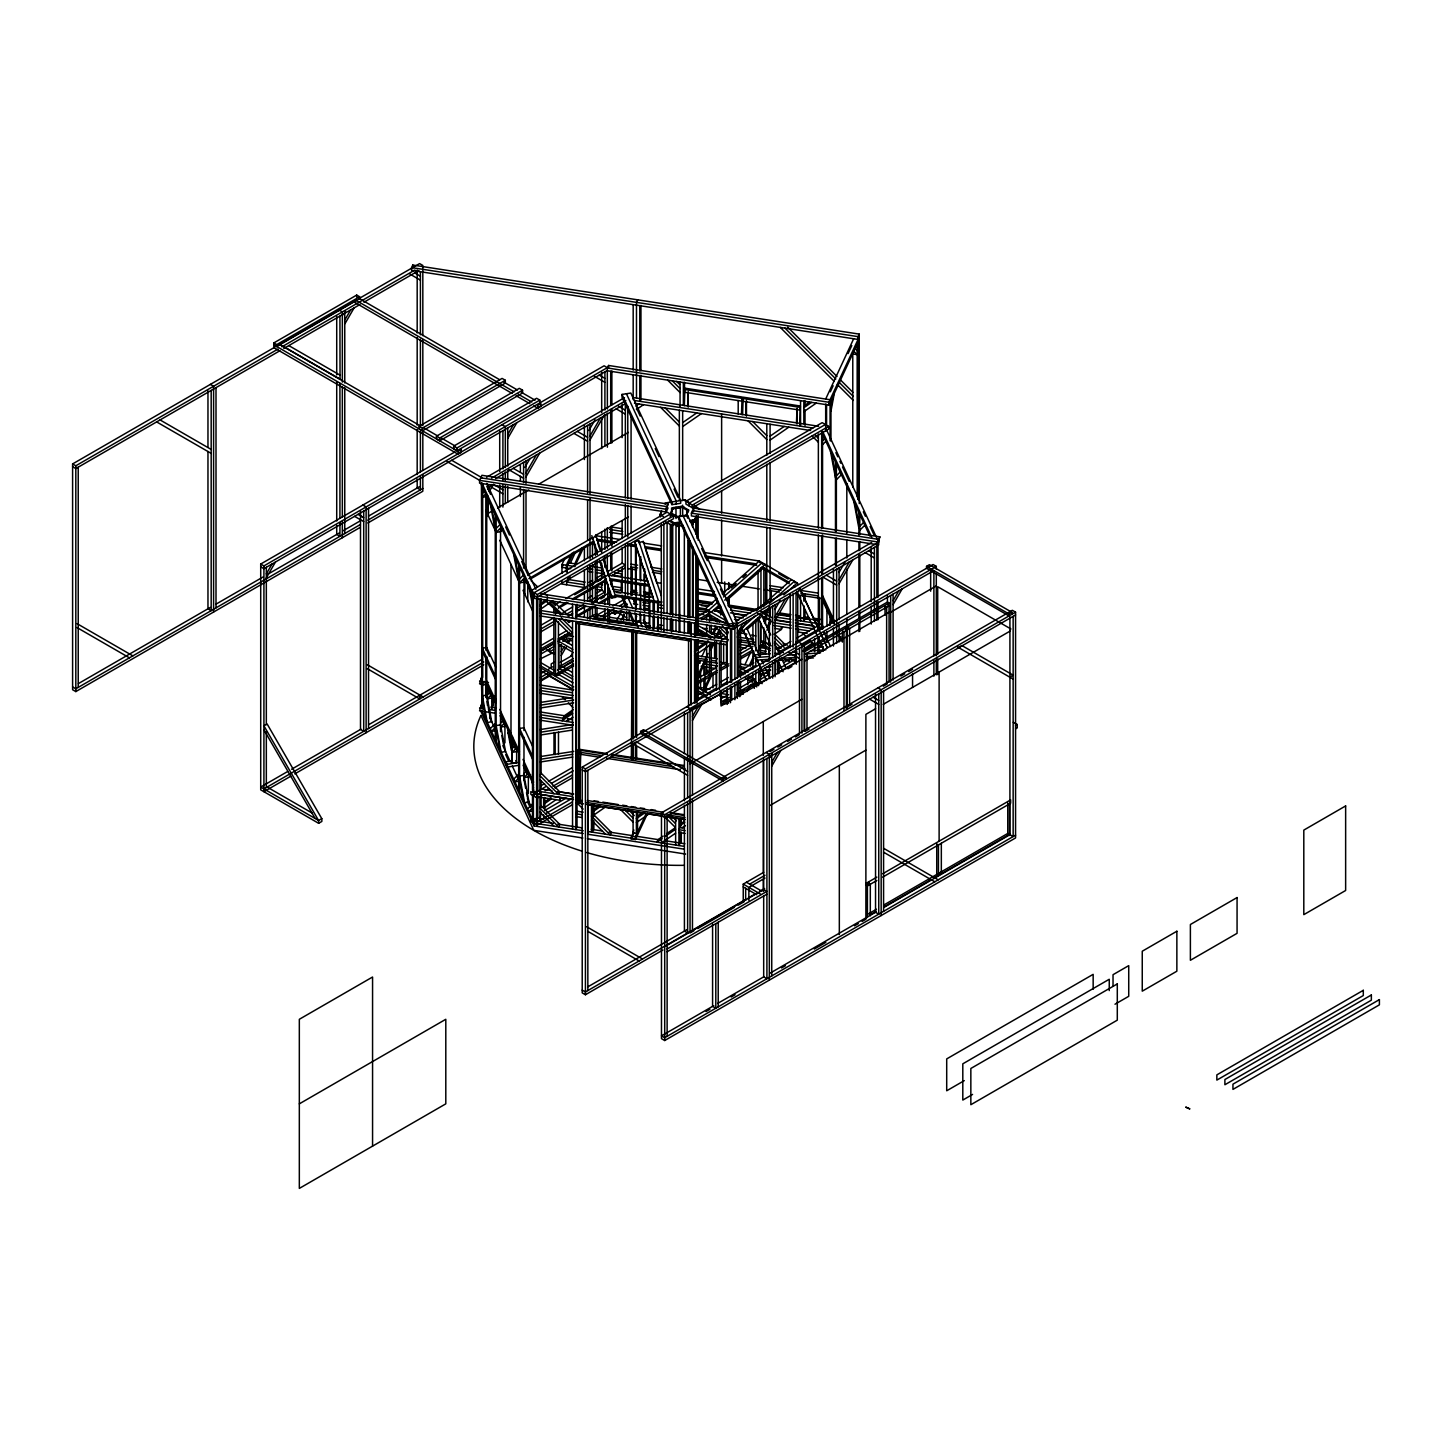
<?xml version="1.0" encoding="UTF-8"?>
<svg xmlns="http://www.w3.org/2000/svg" width="1452" height="1452" viewBox="0 0 1452 1452"><rect width="100%" height="100%" fill="white"/><g stroke="black" fill="none" stroke-linecap="round" stroke-linejoin="round"><path stroke-width="1.5" d="M458.033 454.186L458.052 451.409L273.847 344.85L273.829 342.926L356.702 295.083L359.606 296.752L359.606 298.695L276.733 346.538L273.829 344.868L273.847 347.645L458.033 454.186L461.264 452.334L461.264 449.539L458.052 451.409M537.676 408.212L537.676 405.435L540.906 403.565L540.888 406.36L537.676 408.212L533.755 405.943M558.439 621.656L558.439 674.763M592.452 606.882L592.452 615.83L595.338 617.499L636.738 623.888L636.738 625.83L625.848 624.16M592.452 602.398L592.452 564.374M592.452 557.659L592.452 541.995M595.338 606.428L595.356 619.441L604.068 620.784M595.338 601.999L595.338 586.481M595.338 582.052L595.338 562.124M595.338 555.481L595.338 544.409M604.885 620.167L604.885 608.824M604.885 604.304L604.885 599.767M604.885 595.229L604.903 579.348M607.789 622.109L607.789 608.66M607.789 604.177L607.789 584.013M858.059 499.379L858.059 336.646L859.239 334.105L412.785 265.044L411.606 267.585L411.606 270.362L858.059 339.441M778 672.966L778.072 661.749M419.937 695.127L419.755 698.957L367.211 668.628M603.415 558.076L615.83 597.335L611.873 597.952L600.148 560.781M592.253 539.128L595.81 535.262L628.462 516.93M595.756 537.149L595.973 535.752L619.677 539.418M604.958 577.261L605.175 575.845L565.971 598.478M610.348 593.396L610.548 591.98L591.617 602.907M830.961 407.177L833.049 396.124M830.961 411.116L834.301 393.438M558.439 608.297L558.929 606.736L566.516 602.344M565.608 619.387L568.857 622.436L569.365 620.857M479.577 480.358L481.937 475.294L668.047 504.08L665.688 511.939L479.577 483.153L479.577 480.358L665.688 509.162L668.047 504.08M637.664 299.838L636.484 302.361L636.484 397.739M830.072 440.718L830.072 399.736L608.569 365.468L607.39 367.991L828.892 402.258L859.239 336.9M488.489 685.235L479.577 683.856L481.937 675.997M495.186 713.222L479.577 710.808L481.937 702.949M541.088 607.154L539.908 609.695L552.341 601.092M561.96 573.304L561.96 564.538L564.737 558.566M562.85 565.427L561.96 567.333L570.763 568.694M571.907 553.266L566.371 565.209L566.371 571.979M566.371 568.004L573.758 552.069M570.291 563.34L574.901 553.375M566.371 584.739L568.204 577.969M574.683 564.011L582.07 548.094M568.204 580.746L570.055 576.771M575.609 564.81L582.996 548.892M684.328 405.689L684.908 388.174L742.081 397.013L741.482 414.546M688.212 391.477L687.613 406.215M622.218 588.55L621.329 590.438L621.329 582.488M661.586 511.757L659.789 515.605L661.586 510.65M567.895 718.958L566.716 721.499L572.941 717.215M666.468 511.376L668.065 507.946M572.542 799.362L536.605 793.808L537.784 791.267L537.784 598.369M673.22 507.637L670.842 512.774L677.34 516.531L686.233 515.151L688.611 510.015L682.113 506.276L673.22 507.637L670.842 513.881L677.34 517.638L677.34 516.531M553.393 823.411L540.017 821.342L539.908 797.094L541.088 794.553L541.088 807.748M541.088 812.14L539.908 821.251L536.605 820.743L537.784 818.202L537.784 796.24M540.325 818.601L543.629 819.11L544.809 816.568M688.611 510.015L686.233 516.277L686.233 515.151M578.604 623.743L578.586 800.288L577.351 802.956L577.351 751.864L578.586 749.196L607.172 753.606M742.081 399.808L741.482 401.079L684.328 392.221M742.589 414.709L743.17 397.176L800.342 406.034L799.743 425.799M580.546 750.303L579.675 803.319L580.546 752.535M691.406 513.137L693.766 508.055L879.876 536.841L877.516 544.718L691.406 515.914L691.406 513.137L877.516 541.923L879.876 536.841M580.546 752.263L579.675 754.169L599.839 757.291M539.981 797.184L559.782 800.233L560.962 797.692M689.882 521.613L694.31 520.941L696.089 515.986M694.31 520.941L696.579 516.041M690.589 521.577L695 522.266L698.176 515.406L698.158 540.235M579.675 801.377L580.546 799.471M593.85 813.302L592.67 815.842L605.103 807.258M592.67 829.491L591.49 832.032L591.49 805.08M695.744 634.506L694.564 637.047L694.564 623.108M800.342 408.811L799.743 410.081L742.589 401.242M697.976 664.907L699.864 660.841M701.752 656.776L706.471 646.612M712.133 634.397L715.909 626.266M714.021 633.126L716.852 627.028M825.68 399.046L853.667 338.752M697.668 675.761L708.05 653.382M710.881 647.283L712.769 643.218M716.544 635.087L719.375 628.988M830.344 391.786L833.139 385.76M848.059 353.598L851.798 345.558M697.668 678.556L705.218 662.275M710.881 650.079L714.656 641.947M717.488 635.831L719.375 631.765M607.39 370.786L828.892 405.054L858.059 342.218L858.059 499.524M647.628 813.302L635.468 839.492L631.075 838.802L633.871 829.981M706.216 674.109L708.086 670.08M631.075 838.802L633.871 832.758M633.09 811.577L633.09 832.958L636.393 833.466L637.555 830.925L637.555 811.686M700.572 672.585L700.572 687.558L703.875 688.067L705.055 685.525L705.055 666.287M635.468 839.492L635.468 836.697L645.759 814.536M703.131 690.898L709.683 676.795M704.075 691.678L712.496 673.547M748.052 645.723L749.232 643.182M744.912 664.744L750.484 652.765M764.387 622.799L766.239 618.788L770.649 619.478L766.928 627.464M753.951 655.433L749.323 665.415L740.574 664.072M750.248 666.214L753.951 658.228M766.928 630.259L770.649 622.255M680.099 843.013L678.937 845.554L678.937 818.601M782.537 626.883L781.357 629.424L774.243 634.342M822.558 577.678L822.558 629.279L821.669 627.373L818.365 626.865L819.545 624.324L819.545 597.407M828.892 625.286L831.942 618.715M831.016 623.525L832.885 619.496M343.652 314.612L345.558 311.327M344.977 319.749L350.658 309.893M344.977 323.687L354.088 307.915M266.333 573.867L272.032 564.011M266.333 577.823L275.444 562.051M507.746 434.493L513.445 424.637M507.746 438.431L516.858 422.659M488.253 489.36L491.103 484.442M489.27 491.556L493.317 484.551M524.844 467.471L529.998 458.542M526.005 472.898L536.314 455.039M526.005 476.837L539.727 453.078M588.859 430.518L595.048 419.791M590.02 435.945L600.329 418.085M590.02 439.883L603.742 416.107M561.234 651.658L564.084 646.721M561.234 655.596L566.298 646.83M568.313 643.327L570.346 639.824L566.589 642.002M570.672 656.358L572.778 652.71M616.864 619.95L621.093 612.635M621.147 619.968L624.306 614.486M737.307 633.163L743.007 623.307M737.307 637.101L746.419 621.329M692.459 716.526L698.158 706.67M692.459 720.464L701.57 704.692M774.951 609.477L780.105 600.547M775.078 616.683L785.387 598.841M775.078 620.639L788.799 596.863M739.776 696.724L743.823 689.7M747.036 691.569L750.067 686.306M838.966 572.524L845.137 561.815M839.074 579.729L849.384 561.888M839.074 583.668L852.796 559.909M770.413 757.145L772.301 753.86M771.738 762.282L777.419 752.426M771.738 766.22L780.831 750.448M893.089 600.692L898.77 590.837M893.089 604.631L902.182 588.859M482.318 493.335L484.405 491.266M485.658 493.952L482.318 497.274L486.729 496.602M496.148 528.455L499.924 524.68M501.158 527.366L496.148 532.394L500.541 531.704L503.045 529.2M519.58 578.931L523.355 575.155M524.589 577.86L519.58 582.869L523.972 582.198L526.477 579.693M487.4 694.836L489.487 692.749M490.74 695.454L487.4 698.775L491.792 698.103L494.025 695.871M490.232 728.686L495.259 723.677M495.259 727.615L491.484 731.391L495.876 730.701M500.541 723.15L502.628 721.063M503.88 720.972L503.88 723.749L500.541 727.089L504.933 726.417M512.247 748.397L514.335 746.31M822.558 440.7L824.627 438.631M515.587 746.219L515.587 748.996L512.247 752.336L516.658 751.646L518.872 749.432M822.558 444.657L825.879 441.317M513.663 779.179L518.691 774.152M518.691 778.09L514.915 781.866L519.308 781.194M523.972 773.626L526.06 771.557M527.312 771.448L527.312 774.243L523.972 777.582L528.365 776.893L530.597 774.678M836.37 475.82L840.145 472.045M836.37 479.759L841.398 474.731M527.493 808.945L532.503 803.936M532.503 807.875L528.746 811.65L533.138 810.96M859.802 526.296L863.577 522.52M859.802 530.234L864.829 525.225M822.159 644.18L818.837 647.501L823.23 646.83M696.633 607.408L705.454 608.769L717.234 598.315M722.279 593.85L759.305 561.017L797.293 582.942L797.874 584.466M731.136 588.006L736.182 583.541M742.916 577.569L746.274 574.575M718.45 601.491L708.358 610.439L696.833 617.082M723.495 597.008L762.209 562.686L762.645 564.32M719.666 604.649L711.244 612.109L699.737 618.752M724.711 600.166L765.095 564.356L765.531 565.99M714.638 611.129L719.738 606.609M726.508 600.583L763.843 567.496L763.843 605.52M756.147 610.929L791.503 579.602M763.099 606.809L768.181 602.29M755.693 615.594L740.538 629.025L740.538 677.539M769.143 603.651L794.389 581.272L794.825 582.905M766.293 680.208L743.442 630.694L768.689 608.315M783.826 594.884L797.293 582.942L797.729 584.575M747.236 629.333L760.703 617.409M764.061 614.414L770.794 608.442M635.74 406.106L638.844 403.946M636.412 409.573L643.508 404.672M682.658 422.623L696.724 412.912M682.658 426.579L701.389 413.62M809.69 401.986L805.025 405.217L803.845 407.74L811.632 402.385M803.845 411.696L816.278 403.093M770.086 436.163L784.171 426.434M770.086 440.101L788.835 427.16M547.313 598.914L541.088 603.215L539.908 605.738L547.676 600.384M573.286 709.574L564.411 715.709L562.051 720.773L572.705 713.422M572.106 712.115L563.231 718.25L540.943 714.801M708.068 640.677L695.744 649.189L694.564 651.73L708.649 642.002M694.564 655.669L713.313 642.728M551.016 797.475L544.809 801.776L543.629 804.317L551.397 798.945M556.062 799.671L543.629 808.256L543.629 797.747M804.208 648.808L812.739 642.909M804.735 650.169L813.265 644.289M600.057 805.061L593.85 809.363L592.67 811.904L600.438 806.532M642.22 812.902L637.555 816.115L636.393 818.656L644.162 813.302M636.393 822.612L648.826 814.009M684.4 820.743L680.099 825.426L684.763 822.213M663.183 836.08L658.065 839.601L656.885 842.142L662.003 838.621M666.577 833.72L675.107 827.84M665.415 836.261L675.634 829.201M681.877 828.148L685.435 825.68M661.549 842.868L675.634 833.139M1009.848 677.195L1013.06 675.107L961.859 645.541L958.447 647.519M273.829 342.926L276.733 344.596L359.606 296.752M360.005 527.512L75.813 691.588L72.6 689.736L72.6 463.932L274.755 347.228M278.657 344.977L354.832 300.981M358.753 298.713L419.592 263.592L422.822 265.444L422.822 268.239M72.6 463.932L75.813 465.783L277.967 349.079M281.87 346.828L414.963 269.981M279.909 350.749L75.813 468.579L72.6 466.709M283.812 348.48L360.005 304.503M363.926 302.234L418.884 270.508M419.211 426.253L502.083 378.409L505.314 380.261L505.314 383.056L422.423 430.899L419.211 429.048L419.211 426.253L422.423 428.104L505.314 380.261M436.471 436.181L519.344 388.337L522.557 390.189L522.557 392.984L439.684 440.827L436.471 438.976L436.471 436.181L439.684 438.05L522.557 390.189M607.39 408.992L607.317 367.646L604.105 365.795L456.944 450.755L453.714 448.904L453.714 446.109L536.605 398.265L539.817 400.117L539.817 402.912M453.714 446.109L456.944 447.978L539.817 400.117M321.763 818.601L267.132 723.985L263.919 725.837L318.551 820.453L321.854 818.656L321.854 821.451L318.641 823.302L260.707 789.852L260.707 564.048L455.057 451.844M260.707 564.048L263.919 565.917L607.317 367.646M607.317 370.441L263.919 568.694L260.707 566.843M78.426 683.583L210.377 607.408M216.221 604.032L263.048 576.988M266.95 574.738L339.133 533.065M343.053 530.797L360.713 520.596M368.572 516.077L419.592 486.602M360.005 524.735L75.813 688.793L72.6 686.941M367.864 520.197L422.822 488.471M367.864 522.974L422.822 491.248L422.822 474.985M486.583 477.254L624.469 397.648M491.665 478.035L625.83 400.57M495.568 478.579L625.83 403.366M487.799 513.591L493.644 510.197M497.546 507.946L528.8 489.905M538.565 484.278L628.389 432.406M528.038 574.901L592.47 537.712M528.855 578.622L593.632 541.215L593.414 542.631L530.27 579.094M530.851 590.837L667.103 512.175L673.528 515.896L673.528 518.691L537.294 597.353L530.851 593.632L530.851 590.837L537.294 594.558L673.528 515.896M685.925 501.303L822.159 422.659L828.602 426.362L828.602 429.157L692.368 507.819L685.925 504.098L685.925 501.303L692.368 505.024L828.602 426.362M825.389 424.51L689.137 503.172L689.137 505.949M665.288 521.558L672.53 525.733L675.743 523.882L676.922 526.423L683.293 525.424M588.768 582.47L592.688 580.201M596.627 577.932L604.468 573.395M608.406 571.126L622.146 563.194L625.358 565.046L590.02 585.465M556.17 604.141L560.091 601.872M574.629 594.775L586.009 588.205M589.802 586.009L593.596 583.831M597.371 581.635L601.164 579.439M611.619 575.772L625.358 567.841M572.215 599.059L606.337 579.366L606.137 580.764L573.703 599.495M560.345 607.208L567.968 602.798M287.696 771.484L260.707 787.057L318.641 820.507L318.641 823.302M291.562 769.251L360.967 729.176M368.79 724.657L482.518 659.008M541.342 625.032L553.103 618.243M562.922 612.581L572.723 606.918M588.405 597.861L592.343 595.592M596.264 593.323L602.144 589.929M263.919 788.926L483.77 661.985M540.634 629.152L554.374 621.238M566.135 614.432L572.015 611.038M575.936 608.769L583.795 604.25M589.675 600.856L605.357 591.799M290.926 776.13L263.919 791.703L263.919 565.917M294.774 773.898L483.77 664.78M540.634 631.947L554.374 624.015M568.095 616.102L572.015 613.833M575.936 611.564L583.795 607.027M595.556 600.239L605.357 594.576M568.894 616.029L572.669 613.851M576.462 611.655L585.936 606.192M593.178 603.306L596.99 601.092M600.801 598.896L604.613 596.699M575.464 616.41L592.634 606.5M598.369 603.197L611.728 595.483L611.51 596.899L599.985 603.56M576.916 616.864L596.137 605.774M568.857 622.436L571.761 620.766M541.578 645.178L553.194 638.481M559.02 635.123L566.752 630.658M588.06 618.352L594.14 614.849M597.897 614.632L605.375 610.312M612.853 605.992L624.051 599.513M622.146 596.917L625.358 598.768L627.772 597.371L631.075 597.879M540.598 649.098L554.156 641.276M558.04 639.025L569.656 632.328M592.888 618.915L598.696 615.557L605.194 616.555M540.598 651.04L554.156 643.218M558.04 640.985L569.656 634.27M541.142 651.113L554.573 643.345M561.634 639.279L571.235 633.744M601.128 616.483L614.196 608.933M619.804 605.684L625.413 602.453L625.413 605.248M541.142 653.89L554.573 646.14M562.832 641.367L566.589 639.207M602.979 618.189L616.065 610.639M621.674 607.39L627.355 604.123M553.466 649.57L549.709 651.73L549.709 648.953M611.673 612.236L614.904 614.105L621.039 610.566L626.72 613.851M554.41 662.058L551.197 663.909L551.197 666.704M492.409 701.552L496.294 699.301M540.961 673.51L544.845 671.278M548.729 669.027L552.613 666.777M560.381 662.293L572.034 655.578M540.271 677.63L548.057 673.129M561.67 665.27L573.34 658.536M551.814 673.002L547.93 675.253L572.669 689.537M557.441 670.025L573.231 660.642M540.271 680.407L549.999 674.799M563.612 666.94L573.34 661.332M573.631 664.036L555.535 674.472L540.307 665.688M573.631 665.978L555.535 676.432L555.535 618.879M701.643 619.605L709.32 615.176M735.565 621.093L871.672 542.503M876.754 543.302L733.042 626.266L538.547 596.173M480.757 483.407L534.082 598.278L733.042 629.061L878.696 544.954L878.696 539.382L692.586 510.596L692.586 513.391M718.45 638.426L724.203 635.105M721.354 640.096L727.107 636.775M740.23 650.496L751.936 643.744M696.906 678.864L716.235 667.702M720.101 665.47L725.31 662.457M739.231 654.435L752.971 646.485M760.957 623.997L760.957 641.893L762.645 640.913M697.867 681.66L717.197 670.497M721.063 668.265L728.795 663.8M740.411 657.103L752.009 650.405M759.741 645.94L765.531 642.583L771.193 645.85M697.867 683.602L717.197 672.439M721.063 670.207L728.795 665.742M740.411 659.045L753.933 651.24M759.741 647.882L763.607 645.65M540.616 785.913L544.536 783.663M548.439 781.394L571.87 767.872M697.16 695.544L716.689 684.255M720.591 682.004L728.414 677.503M742.081 669.608L753.806 662.838M777.237 649.298L790.904 641.403M796.767 638.027L820.217 624.487M640.604 731.427L723.096 779.052L723.096 781.013L640.604 733.387L640.604 731.427L643.508 729.757L725.982 777.383L725.982 779.325M926.539 566.353L1009.013 613.978L1009.013 615.92L926.539 568.313L926.539 566.353L929.425 564.683L1011.917 612.308L1011.917 614.25M545.789 786.639L534.082 793.409L534.082 796.204M551.651 783.263L573.141 770.849M698.412 698.521L704.274 695.145M708.177 692.894L715.999 688.375M721.862 684.999L727.724 681.605M739.431 674.835L755.058 665.815M780.45 651.168L790.233 645.523M796.077 642.147L823.429 626.356M662.929 950.007L585.428 994.747L582.216 992.896L582.216 767.092L933.073 564.519L936.304 566.389L936.304 569.166M543.157 794.68L537.294 798.055L530.851 794.335L530.851 791.558L537.294 795.26L541.197 793.01M545.099 790.759L549.019 788.509M552.922 786.24L572.451 774.969M582.216 767.092L585.428 768.943L936.304 566.389M554.882 787.91L572.451 777.764M690.045 709.955L721.027 693.82L721.027 705.999L801.903 659.299M803.21 644.525L809.073 641.149M932.402 571.416L585.428 771.738L582.216 769.887M720.392 699.12L728.124 694.655M739.74 687.958L755.203 679.028M760.993 675.688L770.667 670.098M784.207 662.293L789.997 658.936M846.407 627.609L844.792 626.683L802.956 650.841L804.571 651.767L846.407 627.609L846.407 708.957M889.06 602.997L887.444 602.054L845.608 626.229L847.206 627.155L889.06 602.997L889.06 682.186M721.354 701.915L729.085 697.45M736.836 692.985L756.165 681.823M759.705 679.772L769.687 674M777.274 669.626L794.825 659.498M804.571 654.562L846.407 630.404M721.354 703.857L729.085 699.392M736.836 694.927L758.089 682.658M747.036 676.977L758.706 683.692L766.511 679.191M778.218 672.439L796.059 662.13L796.041 657.665M787.964 668.755L791.866 666.504M544.536 810.597L566.008 798.201M806.532 659.335L810.452 657.084M804.571 661.059L846.407 636.902M847.206 636.448L889.06 612.29M890.675 612.236L936.304 585.9M537.984 818.093L534.082 820.362L534.082 825.934L583.25 833.539M545.789 813.592L573.141 797.801M572.451 804.698L537.294 825.008L530.851 821.288L530.851 818.492L537.294 822.213L572.451 801.921M690.045 763.843L801.903 699.265M661.477 812.848L1012.334 610.294L1015.565 612.145L1015.565 837.949L664.707 1040.521L661.477 1038.652L661.477 812.848L664.707 814.717L1015.565 612.145M769.996 751.591L773.916 749.341M777.818 747.09L781.72 744.84M787.583 741.446L791.485 739.195M795.387 736.944L799.29 734.694M805.152 731.3L809.054 729.049M822.721 721.154L826.642 718.903M846.153 707.632L852.015 704.238M883.27 686.197L887.172 683.946M900.839 676.051L904.741 673.801M908.643 671.55L912.564 669.299M723.096 779.052L725.982 777.383M1009.013 613.978L1011.917 612.308M1015.565 614.94L664.707 817.494L661.477 815.643M875.61 708.739L865.882 714.366L865.882 919.261L862.089 921.439M883.233 704.347L1010.411 630.912M769.959 805.515L865.882 750.139M299.33 1103.847L445.8 1019.286L445.8 1103.847L299.33 1188.408L299.33 1019.286L372.565 977.014L372.565 1146.136M1015.565 725.51L1017.253 724.53L1017.253 727.888L1015.565 728.85M743.242 900.857L743.242 884.123L763.698 872.307M749.686 884.123L765.004 875.284M749.686 886.918L765.004 878.061M588.024 986.743L686.832 929.716M745.003 899.841L585.428 991.97L582.216 990.101M748.379 897.899L756.038 893.47M759.868 891.256L764.623 888.515M665.851 945.996L763.679 889.513L766.91 891.383L667.121 948.991M693.911 930.732L690.045 932.964L690.045 708.558L686.832 706.688M697.759 928.518L734.367 907.373M738.233 905.14L744.005 901.801M667.121 951.768L766.91 894.16M865.882 883.488L876.863 877.135M882.671 873.777L1010.646 799.889L1010.646 803.246L882.671 877.135M876.863 880.493L867.407 885.938L865.719 884.958M876.463 909.242L868.623 913.78L870.311 914.742L876.191 911.348M884.304 904.723L1007.761 833.448L1009.449 834.41L934.979 877.407M884.032 906.828L931.059 879.676M713.785 1005.673L661.477 1035.875L664.707 1037.726L1015.565 835.154M717.669 1003.441L764.151 976.597M770.014 973.203L875.992 912.019M883.796 907.518L1010.392 834.428M706.035 1011.536L709.919 1009.303M731.227 996.998L735.093 994.765M781.521 967.958L785.369 965.743M814.282 949.045L825.843 942.366M854.502 925.832L858.295 923.635M964.273 1080.633L946.704 1090.779L946.704 1058.907L1093.156 974.346L1093.156 989.211M1114.991 1004.221L1128.73 996.308L1128.73 965.634L1113.031 974.691L1113.031 985.654M972.568 1094.427L962.803 1100.072L962.803 1063.826L1109.255 979.265L1109.255 990.591M541.306 680.77L551.052 675.18M654.67 602.344L634.778 541.741L638.735 540.743L659.19 603.052L615.866 596.355L615.684 594.884L662.021 602.054M661.422 595.992L643.254 541.451L639.297 542.449L639.479 543.919M622.019 394.418L630.821 393.056L680.679 500.504L680.679 503.281L671.895 504.643L622.019 397.195L622.019 394.418L671.895 501.866L671.895 504.643M688.72 501.993L685.072 499.887L665.143 502.973L665.143 504.098M673.093 508.363L683.71 506.73M673.22 508.763L682.113 507.383L688.611 511.14M678.774 516.712L687.576 515.351L737.434 622.799L737.434 625.594L728.65 626.937L678.774 519.489L678.774 516.712L728.65 624.16L728.65 626.937M670.733 520.796L674.381 522.902L681.024 521.885M689.882 520.506L694.31 519.816M668.9 520.851L674.381 524.027L681.169 522.974M612.036 596.409L615.993 595.792M728.65 624.16L737.434 622.799M481.447 484.859L482.318 681.914L486.729 681.224L486.729 656.558M482.318 684.691L482.318 708.848L481.447 682.785L482.318 684.691L486.729 684.019L486.729 697.196M541.505 702.278L572.469 697.486M764.605 667.775L771.23 666.74M540.489 705.164L573.649 700.027M759.142 671.332L770.195 669.626M540.489 707.959L573.649 702.822M759.142 674.127L767.981 672.748M540.017 729.576L573.231 724.439M723.06 701.262L727.488 700.572M541.197 732.117L572.197 727.307M722.025 704.129L728.668 703.113M541.197 734.893L572.197 730.102M518.092 765.422L506.948 767.146L505.768 761.81L512.447 760.775M540.634 756.528L573.794 751.392M511.376 739.921L512.247 763.189L516.658 762.518L516.658 749.686M505.768 761.81L506.948 764.351L518.092 762.627M541.796 759.069L572.76 754.278M540.38 761.973L572.76 757.073M532.503 594.903L532.503 790.033L533.392 791.939L537.784 791.267M532.503 795.024L532.503 816.986L533.392 818.892L537.784 818.202M770.25 653.781L754.677 654.906L755.349 656.667M774.696 653.473L781.376 652.983M792.502 652.184L796.966 651.857M810.307 650.913L825.898 649.788M769.251 656.558L755.875 657.52L756.565 659.262M787.038 655.269L796.005 654.634M807.076 653.836L820.525 652.874M770.467 659.154L757.091 660.115L757.781 661.876M779.379 658.518L797.221 657.248M806.132 656.594L815.044 655.959M762.227 661.567L768.925 661.077M795.678 659.154L775.586 660.66L775.586 673.891M806.822 658.355L813.501 657.883M411.606 267.585L858.059 336.646M852.778 353.961L857.17 354.633L853.849 351.311M684.328 389.445L741.482 398.284M742.589 398.447L799.743 407.304M633.126 397.558L818.674 426.271M634.47 400.48L812.775 428.068M634.47 403.275L810.597 430.518M480.757 477.817L666.867 506.621L666.867 509.398M610.747 526.913L621.746 528.619M609.586 529.454L622.763 531.486M609.586 532.231L622.763 534.282M643.817 543.139L661.586 545.898M703.784 552.413L759.305 561.017L759.886 562.541L759.305 561.017M616.555 542.249L597.135 539.255L596.935 540.67L614.359 543.357M627.337 543.919L635.958 545.262L636.139 546.732L627.427 545.389M644.978 546.66L660.533 549.056M704.982 555.934L756.111 563.848L756.692 565.372L705.382 557.441M645.16 548.13L660.787 550.544M631.075 564.175L637.664 565.191M650.823 567.224L661.803 568.93M770.086 585.682L783.263 587.715M798.618 590.093L818.365 593.142M631.075 566.952L637.664 567.968M653.019 570.346L661.803 571.707M770.086 588.459L781.067 590.165M800.814 593.215L818.365 595.937M627.772 568.567L636.72 569.946M652.365 572.378L661.295 573.758M697.051 579.294L708.231 581.018M717.161 582.397L734.966 585.156M741.645 586.191L759.432 588.931M763.861 589.621L779.434 592.035M797.221 594.775L821.669 598.569L832.849 622.654M567.55 562.686L576.335 564.048M589.53 566.08L602.725 568.113M618.116 570.509L622.509 571.18M561.96 564.538L575.155 566.57M588.35 568.621L592.743 569.293M597.135 569.983L601.545 570.654M614.722 572.705L621.329 573.721L621.329 576.517L612.526 575.155M588.35 571.398L592.743 572.088M597.135 572.76L601.545 573.449M609.132 575.228L647.937 581.236L649.298 586.227L610.094 580.147M656.976 582.633L661.404 583.323M696.797 588.804L714.493 591.527M610.294 578.749L649.117 584.757M697.995 592.307L715.709 595.048M698.43 593.814L714.039 596.227M567.55 579.402L585.138 582.125M598.315 584.158L602.725 584.847M611.51 586.209L622.509 587.915M636.756 590.837L632.273 590.147L631.656 591.49L636.139 592.18M643.454 591.89L650.169 592.924M697.123 600.184L712.769 602.598M728.432 605.03L757.49 609.531M779.851 612.98L791.031 614.722M795.514 615.412L799.979 616.102M804.462 616.791L808.927 617.481M813.392 618.171L820.108 619.205M645.069 593.559L649.552 594.249M698.739 601.872L712.152 603.941M730.047 606.7L754.641 610.512M763.589 611.891L768.054 612.581M777.001 613.978L790.414 616.047M797.13 617.082L819.491 620.548M566.371 581.943L583.958 584.666M597.135 586.699L601.545 587.388M612.526 589.095L622 590.547M630.948 591.926L637.664 592.979M644.379 594.013L648.844 594.703M698.067 602.326L711.498 604.395M729.394 607.172L754.005 610.965M778.617 614.777L789.797 616.501M796.513 617.554L809.944 619.623M814.409 620.313L818.892 621.002M614.505 591.363L653.309 597.371M697.632 604.232L708.649 605.938M583.958 587.443L561.96 584.049L561.96 581.272M597.135 589.494L601.545 590.165M616.356 592.398L620.821 593.088M643.2 596.554L649.915 597.589M701.37 605.557L705.835 606.246M717.034 607.971L721.499 608.66M730.447 610.058L750.593 613.161M775.205 616.973L790.868 619.387M795.333 620.095L819.944 623.888M714.801 610.421L721.499 611.455M730.447 612.835L746.11 615.267M775.205 619.768L790.868 622.182M795.333 622.872L813.247 625.649M656.921 601.89L661.295 602.562M702.859 608.987L707.233 609.658M715.963 611.02L720.337 611.691M733.478 613.724L746.582 615.757M775.023 620.149L790.342 622.527M796.894 623.543L814.409 626.248M697.123 608.914L706.035 610.294L705.454 608.769L726.327 620.821M642.891 602.435L649.407 603.433M658.083 604.776L662.439 605.448M697.305 610.856L706.053 612.2M734.476 616.61L743.224 617.953M773.807 622.69L791.177 625.376M795.514 626.048L812.866 628.734M633.453 603.76L637.773 604.431M642.891 605.23L649.407 606.228M658.083 607.571L662.439 608.243M697.305 613.633L703.875 614.65M734.476 619.387L738.85 620.058M773.807 625.467L791.177 628.153M795.514 628.825L809.308 630.967M644.271 608.225L648.59 608.896L648.59 606.101M711.008 618.552L718.123 619.641M774.842 628.426L781.357 629.424L781.357 626.647M807.149 633.417L798.509 632.074L798.509 629.297M540.017 593.687L727.216 622.654M609.531 617.227L635.522 621.256L639.479 620.639L642.328 626.792M644.652 622.654L649.098 623.344M658.01 624.723L662.457 625.413M698.031 630.912L702.478 631.602M711.371 632.981L720.265 634.361M740.284 637.446L753.624 639.515M650.333 625.993L645.886 625.304L645.886 627.246L650.333 627.936M656.994 627.01L661.44 627.7M696.978 633.199L705.853 634.578M714.747 635.958L721.408 636.974M739.177 639.733L754.731 642.129M572.306 615.412L541.088 610.584L539.908 613.107L727.198 642.093L728.378 639.552L576.771 616.102M608.424 621.456L621.492 623.471M699.192 635.504L705.853 636.52M739.177 641.675L750.285 643.399M776.203 647.356L780.668 648.046M739.213 644.343L750.357 646.067M759.269 647.447L765.948 648.481M539.908 615.902L727.198 644.87M696.869 640.586L705.781 641.965M739.213 647.138L745.892 648.173M759.269 650.242L765.948 651.276M576.39 623.398L690.753 641.022M573.467 636.539L564.701 635.177L564.701 637.138M697.287 655.687L717.379 658.809M572.342 638.807L561.361 637.119L561.361 639.062L572.342 640.768M698.43 658.319L707.36 659.698M711.807 660.388L716.272 661.077M698.43 660.279L717.415 663.201M739.104 666.559L745.602 667.575M703.294 663.818L717.415 665.996M701.135 666.268L716.308 668.61L716.308 665.833M696.742 687.032L701.171 687.703M705.618 688.393L710.046 689.083M723.35 691.134L727.779 691.824M736.654 693.203L743.315 694.237M719.847 693.312L728.65 694.673M719.847 696.107L726.454 697.123M539.89 684.963L573.322 690.136M540.943 687.849L572.142 692.677M479.577 681.079L488.489 682.458M539.763 690.39L573.195 695.562M539.763 693.167L570.963 697.995M539.89 711.916L566.625 716.054M491.901 707.215L496.366 707.904M567.678 718.922L572.142 719.611M479.577 708.013L484.042 708.703M488.489 709.393L495.186 710.427M539.763 717.324L573.195 722.497M539.763 720.119L573.195 725.292M611.564 754.296L684.128 765.513M607.444 754.459L578.241 749.958L578.241 801.05M611.219 755.058L670.588 764.242M674.654 764.859L683.765 766.275M577.351 751.864L602.072 755.675M611.038 757.073L673.764 766.765M680.498 767.818L684.981 768.507M606.555 758.325L680.498 769.76M551.96 790.668L541.088 788.981L539.908 791.522L572.542 796.567M558.494 791.685L573.721 794.026M557.441 791.576L572.632 793.935M576.39 798.092L578.604 798.437M593.995 800.814L598.387 801.486M602.78 802.157L618.171 804.535M622.581 805.207L626.974 805.896M631.366 806.568L635.776 807.258M640.169 807.929L644.561 808.601M651.168 809.617L655.56 810.307M670.951 812.666L684.146 814.699M587.28 800.506L663.455 812.285M670.171 813.338L683.62 815.407M575.845 799.87L582.506 800.905M542.195 794.734L573.504 799.58M586.39 802.412L662.566 814.191M667.049 814.881L684.981 817.658M539.908 797.094L536.605 796.585L536.605 820.743M575.845 802.666L582.506 803.682M586.953 804.372L662.421 816.042M666.849 816.732L684.618 819.491M583.432 803.9L576.934 802.902L583.141 809.109M586.39 804.354L684.981 819.618M583.196 812.176L577.025 811.232L575.845 813.755L582.016 814.717M684.219 827.803L680.099 827.168L678.937 829.709L685.108 830.671M575.845 816.55L582.016 817.512M678.937 832.504L685.108 833.448M557.84 824.101L582.361 827.894M591.273 829.273L602.417 830.998M609.114 832.032L631.402 835.481M635.849 836.17L660.37 839.964M664.816 840.654L684.872 843.757M631.075 836.025L635.468 836.697M583.25 830.762L534.082 823.139L481.719 710.318M587.733 831.452L683.856 846.316M587.733 834.228L683.856 849.111M698.412 642.746L705.109 643.799M760.939 652.529L765.422 653.218M582.887 838.004L533.755 830.326L480.975 715.419A205.912 118.882 0 0 0 582.397 851.253M587.352 838.712L685.598 854.066M599.222 375.106L604.903 378.391M594.413 376.286L604.903 382.348M414.709 272.922L420.408 276.207M409.9 274.083L420.408 280.145M1010.937 628.988L937.702 586.717L937.702 654.362M618.352 406.161L625.358 410.208M868.732 550.707L874.431 553.992M616.265 408.883L625.358 414.147M865.319 552.686L874.431 557.949M887.444 604.849L889.06 605.774L847.206 629.932L845.608 629.006M957.177 646.775L1013.06 679.046M577.297 431.389L587.606 437.324M826.37 575.173L836.661 581.127M573.885 433.349L587.606 441.281M822.939 577.152L836.661 585.065M694.183 505.151L699.646 509.434L694.183 506.276M339.133 310.056L342.345 311.908L342.345 382.112M778.726 573.613L788.164 579.058M787.256 582.615L762.736 568.476L762.3 566.843L788.69 582.07L789.126 583.704M659.789 514.48L663.437 516.585M501.902 424.801L505.332 426.525L505.332 467.526M1013.314 722.261L1017.253 724.53M848.022 627.609L849.62 628.553L849.62 704.855M842.378 630.876L843.993 631.802L843.993 710.355M513.282 468.343L523.591 474.296M760.848 611.274L772.664 618.08M508.617 469.577L523.591 478.234M757.672 613.379L772.664 622.019M288.821 345.594L340.04 375.16M798.691 642.111L801.903 643.98L801.903 733.169M877.952 687.885L881.164 689.736L881.164 915.54M284.138 346.846L340.04 379.117L339.931 316.1M793.808 651.44L799.489 654.725M873.069 697.196L878.75 700.481M788.999 652.601L799.489 658.663M869.657 699.174L878.75 704.438M723.477 615.067L714.039 609.622L714.475 611.256M451.717 460.284L482.064 477.799M493.444 484.369L502.918 489.85M764.496 641.784L770.177 645.069M775.858 648.354L783.427 652.728M776.856 649.117L782.501 652.384M743.442 630.694L740.538 629.025L743.878 632.328L743.442 630.694L766.547 680.48M760.957 641.893L763.843 643.563L763.843 627.899M790.233 658.809L796.041 662.148M447.034 461.518L480.195 480.666M491.212 487.019L502.918 493.789M770.177 648.608L762.645 644.252L762.645 646.213L770.177 650.569M725.31 623.58L708.358 613.779L708.358 615.739L719.666 622.273M785.26 659.262L789.035 661.44L789.035 659.498M696.797 624.796L719.43 637.864M697.668 628.662L714.638 638.444M697.668 630.604L710.881 638.227M740.52 667.92L748.052 672.276M739.504 670.679L745.148 673.946M748.923 676.124L754.586 679.391M720.718 661.767L726.508 665.107L726.508 642.873M739.504 672.639L743.279 674.799M745.203 678.03L752.481 682.222M758.706 685.653L755.802 683.983L755.802 670.897M751.083 684.564L754.296 686.415M616.229 611.728L626.72 617.79M210.377 384.381L213.589 386.25L213.589 612.054M595.81 613.887L598.696 615.557M696.797 686.615L709.992 694.237M697.196 687.213L710.445 694.855M697.668 690.48L707.106 695.907M697.668 692.423L710.881 700.045M362.909 505.042L366.122 506.911L366.122 732.697M360.495 515.805L363.708 517.656L358.009 514.371M766.093 752.463L769.324 754.314L769.324 980.118M354.597 516.349L363.708 521.595M560.381 638.553L572.106 645.323M559.111 641.53L572.796 649.443M559.111 644.325L572.796 652.238M160.065 419.937L211.284 449.503M939.644 872.779L941.332 873.741L941.332 843.267M156.653 421.915L211.284 453.441M546.496 649.879L553.775 654.09M883.578 848.277L938.21 879.821M560.29 665.452L572.052 672.24M883.578 852.215L934.798 881.781M559.038 668.446L572.741 676.36M560.998 672.349L572.741 679.137M541.306 662.929L554.628 670.606M557.477 673.837L573.014 682.803M540.307 667.648L573.685 686.905M540.67 670.642L573.685 689.7M687.631 771.411L636.43 741.845L633.018 743.805L687.631 775.35M868.623 883.288L870.311 884.268L870.311 915.831M746.455 882.272L761.883 891.165M367.265 664.707L423.167 696.978M743.242 884.123L760.594 894.142M743.242 886.918L756.728 894.704M76.974 623.598L132.858 655.868M76.92 627.518L129.446 657.847M586.59 926.703L642.474 958.973M587.842 931.367L639.062 960.952M267.132 787.057L312.089 813.011M358.662 298.15L499.742 379.771M503.662 382.039L517.384 389.971M521.304 392.24L535.026 400.171M355.45 300.019L514.171 391.822M518.092 394.091L531.795 402.022M353.489 301.671L512.211 393.474M516.113 395.743L529.835 403.674M279.038 344.142L420.118 425.745M424.038 428.013L437.742 435.945M441.662 438.214L455.383 446.145M531.033 580.655L537.639 586.826M544.228 592.979L547.531 596.064M552.468 600.692L567.315 614.559M552.196 602.471L555.444 605.52M549.582 602.362L562.777 614.704M523.192 579.747L529.708 585.846M544.391 599.567L560.708 614.813M855.101 348.607L857.17 350.694M787.728 327.172L837.005 376.467M840.182 379.644L852.905 392.367M784.951 328.116L835.826 379.008M839.002 382.185L853.322 396.487M780.287 327.408L834.265 381.386M837.441 384.562L853.322 400.443M815.262 435.183L818.365 438.286M812.158 436.017L818.365 442.243M752.717 421.57L766.801 435.654M748.052 420.844L766.801 439.593M676.578 381.404L679.681 384.508M672.294 380.823L680.062 388.591M667.63 380.097L680.062 392.548M665.27 408.03L679.355 422.115M660.606 407.322L679.355 426.053M802.212 632.655L805.334 635.758M809.98 640.423L814.645 645.087M774.388 633.871L785.332 644.797M774.769 637.972L784.153 647.338M774.787 641.911L781.049 648.173M722.17 625.957L728.378 632.183L727.198 634.724L719.43 626.955M714.13 619.024L717.234 622.146M714.765 626.229L727.198 638.662M643.182 620.167L646.303 623.289M561.216 617.808L572.161 628.752M558.476 618.77L572.542 632.854M553.811 618.044L572.542 636.793M562.051 696.615L565.155 699.737M568.277 702.841L572.941 707.505M671.768 816.151L676.432 820.816M669.027 817.149L675.253 823.357M665.923 817.984L675.253 827.295M628.044 809.399L634.27 815.607M625.322 810.379L633.09 818.148M620.657 809.653L633.09 822.086M591.49 820.126L605.575 834.21M539.908 779.615L553.992 793.699M539.908 812.14L553.992 826.224M263.919 729.793L315.138 818.492M826.333 429.356L878.696 542.177M835.862 452.643L837.768 456.763M839.891 461.337L840.762 463.242M842.523 467.018L849.184 481.374M863.323 511.812L865.374 516.24M870.129 526.495L873.941 534.699M822.594 431.444L871.763 537.403M821.669 432.224L869.839 536.042M822.558 595.556L834.555 621.438M822.558 598.351L834.555 624.233M838.439 634.687L841.234 640.713M823.974 632.346L830.598 646.63M800.106 589.004L827.295 647.592M799.743 588.532L819.509 631.112M821.396 635.159L827.041 647.32M796.531 591.327L823.865 649.933M761.32 614.831L770.685 634.996M774.424 643.073L779.778 654.906L779.107 653.146M786.258 668.555L781.521 658.373L782.211 660.134M770.123 643.526L758.125 617.663L758.706 654.779M777.836 660.424L783.1 671.75M763.353 663.873L761.465 659.807L762.137 661.567M764.986 667.684L769.959 678.138M759.723 673.111L761.338 676.578L761.338 673.782M636.466 408.012L640.223 416.107M655.269 448.541L659.045 456.654M674.091 489.088L677.866 497.201M701.679 548.547L707.324 560.708M720.501 589.095L723.332 595.175M626.411 393.728L676.287 501.176L676.287 503.971M683.184 516.023L733.042 623.471L733.042 629.061M644.053 621.347L646.902 627.5M632.691 597.807L636.448 605.92M643.98 622.128L646.793 628.19M628.299 598.496L632.999 608.624M634.869 612.671L636.756 616.719M638.372 627.409L635.522 621.256L635.522 614.541M622.019 595.12L627.663 607.281M629.533 611.328L634.234 621.456M622.019 597.915L626.72 608.043M628.607 612.091L633.308 622.218M486.783 483.425L535.897 589.276M486.783 486.22L490.558 494.37M505.677 526.931L509.452 535.062M521.74 561.525L528.346 575.772M481.719 482.663L534.082 595.483M485.839 510.197L496.076 532.285M499.815 540.307L519.308 582.306M523.01 590.274L533.174 612.181M495.967 667.412L486.729 647.519L482.318 648.191L495.259 676.069M533.211 747.689L523.972 727.779L519.58 728.45L532.503 756.329M489.487 656.268L486.729 650.296L486.729 495.059M482.318 650.986L495.259 678.846M519.58 731.245L532.503 759.106M496.076 701.407L485.839 679.318L485.839 659.027M499.815 709.429L519.435 751.7M523.01 759.396L533.592 782.211M485.839 682.113L495.731 703.403M500.105 712.841L519.435 754.477M523.537 763.316L533.592 785.006M485.839 684.89L491.738 697.595L491.738 694.8M500.105 715.618L503.88 723.749M508.037 729.957L508.037 732.734L515.587 748.996M523.083 765.15L527.312 774.243M533.592 787.764L531.904 781.357M515.769 760.612L516.658 762.518M527.493 791.431L528.365 793.337L528.365 775.368M489.614 717.197L496.221 731.445M502.846 745.693L510.396 761.973M512.284 766.039L517.947 778.254M527.403 798.618L531.178 806.749M505.677 754.586L508.509 760.685M527.403 801.395L530.234 807.512M480.757 711.063L534.082 825.934M759.033 654.58L759.723 656.34L746.637 627.863L747.217 629.388M794.099 585.773L794.661 587.298M634.778 541.741L635.958 545.262M645.523 549.219L656.721 582.778M647.628 581.236L635.522 545.208L635.522 594.413M649.044 585.446L653.255 598.133M595.737 535.026L601.309 551.796M597.661 542.866L599.767 549.146M603.252 559.619L608.842 576.39M610.239 580.564L613.034 588.949M591.781 535.643L597.353 552.413M593.015 541.378L597.208 553.938M599.295 560.236L611.873 597.952M705.454 608.769L708.794 612.072L708.358 610.439L708.358 612.454M855.137 504.37L858.912 524.39M853.903 501.666L858.912 528.346M831.706 453.877L835.481 473.915M830.471 451.191L835.481 477.853M530.434 590.419L532.503 601.473M529.181 587.715L532.503 605.411M514.915 557.005L518.691 577.025M513.663 554.301L518.691 580.963M491.484 506.512L495.259 526.55M490.232 503.826L495.259 530.488M532.902 786.294L533.719 790.705M523.972 779.325L525.642 788.218M526.495 792.665L527.33 797.13M519.58 779.996L523.355 800.034M509.289 735.42L511.376 746.491M508.037 732.734L511.376 750.43M501.793 735.511L503.898 746.637M496.148 729.521L499.924 749.541M487.146 701.28L490.486 719.085M482.318 699.737L486.093 719.775M643.254 541.451L643.436 542.921M638.735 540.743L638.916 542.213M658.246 602.961L658.264 611.891M658.282 616.356L658.3 629.769M657.629 601.219L657.647 612.49M657.665 616.991L657.683 630.513M654.289 601.745L654.308 612.835M654.326 617.263L654.326 628.353M653.672 602.235L653.69 611.165M653.69 615.648L653.727 629.043M609.459 589.548L609.477 605.303M609.477 609.804L609.477 623.307M597.008 549.854L597.008 554.301M597.026 560.962L597.026 580.963M597.026 585.41L597.026 600.965M597.026 607.626L597.026 616.519M527.766 581.853L527.766 601.836M524.862 581.308L524.862 594.63M1013.151 616.338L1013.151 836.552L1009.92 834.7L1009.92 616.719M1009.449 803.936L1009.449 835.499M1007.761 802.956L1007.761 834.537M939.117 672.076L939.117 841.198M937.702 658.863L937.702 674.654M936.304 573.667L936.304 655.796M936.304 659.063L936.304 674.799M933.89 570.563L933.89 655.959M933.89 660.46L933.89 676.178M930.659 570.963L930.659 591.182M912.564 673.819L912.564 687.413M893.089 594.122L893.089 680.062M890.675 595.52L890.675 682.15M887.444 595.919L887.444 602.707M886.646 683.493L886.646 607.172L885.03 606.246L885.03 615.231M883.578 691.134L883.578 911.348M878.75 693.911L878.75 914.143L875.538 912.292L875.538 694.31M878.024 543.502L878.024 597.317M878.024 601.818L878.024 619.75M877.516 541.923L877.516 544.718M876.845 546.025L876.845 597.625M876.845 602.108L876.845 620.058M874.431 547.422L874.431 621.438M871.2 547.803L871.2 601.636M871.2 606.119L871.2 624.07M869.095 881.618L869.095 884.958M867.407 882.598L867.407 917.519M859.802 514.407L859.802 534.645M859.802 541.378L859.802 550.381M859.802 554.882L859.802 606.591M859.802 611.092L859.802 631.33M859.239 334.105L859.239 503.59M858.912 512.502L858.912 534.989M858.912 541.723L858.912 550.725M858.912 555.227L858.912 606.936M858.912 611.437L858.912 618.189M858.912 622.69L858.912 631.674M857.17 344.124L857.17 496.929M852.778 354.687L852.778 487.273M847.206 627.155L847.206 708.594M846.825 483.625L846.825 533.247M846.825 539.999L846.825 558.04M846.825 569.311L846.825 614.414M846.825 618.933L846.825 625.685M842.378 633.108L842.378 642.093M840.762 636.375L840.762 640.877M839.074 567.823L839.074 619.55M839.074 624.051L839.074 642.038M839.329 765.476L839.329 934.58M836.661 569.22L836.661 643.436M836.37 463.914L836.37 531.378M836.37 538.129L836.37 565.1M835.481 462.008L835.481 531.722M835.481 538.474L835.481 565.445M833.448 569.62L833.448 623.58M833.448 628.081L833.448 646.067M830.961 400.607L830.961 441.063M830.072 615.993L830.072 625.522M828.892 402.258L828.892 405.054M826.95 608.406L826.95 626.356M826.95 631.384L826.95 642.365M826.569 404.418L826.569 424.656M825.68 404.073L825.68 431.044M823.23 646.993L823.23 651.276M822.558 434.13L822.558 528.346M822.558 535.062L822.558 573.195M821.669 431.698L821.669 528.673M821.669 535.407L821.669 573.758M821.669 578.023L821.669 627.373M818.837 636.992L818.837 651.948M818.365 433.966L818.365 528.165M818.365 534.899L818.365 626.865M817.948 637.228L817.948 652.184M814.645 638.862L814.645 651.676M806.985 653.164L806.985 729.485M805.025 400.879L805.025 405.38M805.025 409.881L805.025 425.599M805.025 594.14L805.025 600.892M805.025 609.876L805.025 618.861L803.845 621.402L803.845 605.665M804.571 651.767L804.571 730.973M804.317 645.36L804.317 730.755M803.845 401.169L803.845 423.657M803.845 594.431L803.845 601.182M800.56 400.661L800.56 425.382M800.56 596.173L800.56 620.893M799.489 648.155L799.489 733.55M797.729 591.327L797.729 643.145M797.039 424.02L797.039 408.302L796.458 423.04M796.277 650.786L796.277 664.272M796.041 592.779L796.041 653.2M793.137 593.342L793.137 647.048M790.233 593.922L790.233 647.61M778.962 662.185L778.962 673.383M777.891 660.497L777.891 673.837M775.078 604.794L775.078 656.504M775.078 661.005L775.078 676.741M772.664 606.174L772.664 657.901M772.664 662.402L772.664 678.138M771.738 755.712L771.738 975.944M771.266 590.365L771.266 599.367M770.086 424.256L770.086 453.496M770.086 462.48L770.086 520.941M770.086 527.693L770.086 599.658M770.086 608.642L770.086 615.394M769.469 622.019L769.469 624.796M769.433 606.573L769.433 660.533M769.433 665.034L769.433 678.538M768.907 627.5L768.907 632.001M768.907 638.735L768.907 645.468M768.907 649.952L768.907 654.453M766.801 423.748L766.801 455.22M766.801 464.223L766.801 520.433M766.801 527.185L766.801 603.633M766.801 610.385L766.801 619.387M766.91 758.507L766.91 978.721L763.679 976.869L763.679 895.975M765.531 568.24L765.531 604.286M765.531 611.038L765.531 624.56M765.531 631.33L765.621 653.944M763.843 616.719L763.843 621.184M763.679 758.888L763.679 891.474M763.28 721.571L763.28 755.385M763.28 759.868L763.28 872.634M763.28 879.349L763.28 890.675M762.046 681.768L762.046 683.71M760.957 568.059L760.957 608.334M760.394 622.164L760.394 655.814M760.394 669.263L760.394 682.73M758.706 670.352L758.706 683.692M758.053 570.854L758.053 608.896M756.71 682.712L756.71 686.977M755.802 619.732L755.802 650.877M755.802 657.556L755.802 666.45M754.296 684.11L754.296 688.375M752.916 622.509L752.916 644.761M752.916 651.422L752.916 669.227M752.916 673.674L752.916 680.353M748.869 888.442L748.869 900.385M747.853 678.247L747.853 684.654M746.473 400.48L746.473 416.198M745.874 401.75L745.874 415.218M745.656 888.315L745.656 900.258M740.538 681.968L740.538 690.843M738.85 631.947L738.85 676.287M738.85 680.734L738.85 691.824M738.197 400.552L738.197 414.038M737.307 626.592L737.307 678.175M737.307 682.658L737.307 698.358M734.893 627.972L734.893 679.572M734.893 684.055L734.893 699.755M731.681 628.371L731.681 682.204M731.681 686.687L731.681 700.136M730.501 628.662L730.501 682.494M730.501 686.977L730.501 702.677M729.285 583.395L729.285 587.751M729.285 596.445L728.668 606.5L728.668 597.788M728.668 582.542L728.668 589.076M728.214 599.095L728.214 605.829M727.198 628.153L727.198 684.219M727.198 688.702L727.198 704.42M726.508 627.282L726.508 631.747M724.711 581.943L724.711 592.815M723.622 643.418L723.622 663.437M721.626 413.965L721.626 481.61M721.626 490.631L721.626 513.191M721.626 519.943L721.626 556.025M721.626 560.545L721.626 583.087M721.118 686.524L721.118 642.183L719.43 643.163L719.43 689.718M721.118 690.971L721.118 702.06M720.718 606.137L720.718 615.049M720.718 630.622L720.718 637.301M718.214 922.274L718.214 1006.835M716.526 641.494L716.526 690.263M716.308 673.002L716.308 686.179M715.8 923.672L715.8 1008.232L712.587 1006.363L712.587 924.035M715.455 642.383L715.455 657.756M714.584 642.093L714.584 657.466M713.005 674.69L713.005 687.867M711.244 616.283L711.244 620.712M711.244 625.14L711.244 634.016M711.244 642.891L711.244 673.928M709.556 615.031L709.556 621.692M709.556 626.121L709.556 632.782M709.556 643.853L709.556 674.908L706.652 673.238L706.652 644.398M706.652 615.575L706.652 620.022M706.652 624.451L706.652 633.326M704.42 661.205L704.42 663.981M703.875 666.686L703.875 675.234M703.875 679.518L703.875 688.067M700.027 660.515L700.027 663.31M698.158 560.545L698.158 634.996M698.158 639.515L698.158 700.427M696.996 517.965L696.996 538.275M696.996 556.316L696.996 635.286M696.996 639.788L696.996 648.808M696.996 653.327L696.996 702.968M695.817 520.506L695.817 534.046M695.817 554.337L695.817 635.559M695.744 639.552L695.744 702.895M695 519.471L695 522.266M694.564 639.824L694.564 703.167M693.766 508.055L693.766 510.85M693.167 520.27L693.167 524.789M693.167 547.35L693.167 617.282M692.368 505.024L692.368 507.819M692.513 519.997L692.513 526.767M692.513 547.059L692.513 617.009M692.459 709.955L692.459 795.333M692.459 799.834L692.459 930.169M691.769 521.322L691.769 524.118M691.279 622.599L691.279 636.539M691.279 639.316L691.279 704.928M690.753 704.547L690.753 639.17L576.39 621.547L576.39 799.961M689.954 540.979L689.954 617.681M689.954 622.2L689.954 633.471M688.756 538.111L688.756 617.082M688.756 621.583L688.756 632.872M688.557 640.695L688.557 706.489M688.212 393.71L688.212 407.177M687.867 540.725L687.867 617.427M687.867 621.946L687.867 633.217M687.576 515.351L687.576 518.146M687.631 712.732L687.631 798.128M687.631 802.629L687.631 932.964L684.418 931.095L684.418 805.261M686.723 509.797L686.723 516.567M685.072 499.887L685.072 501.013M684.527 382.239L684.527 388.991M684.346 527.512L684.346 615.503M684.346 620.022L684.346 633.544M684.418 713.132L684.418 753.57M684.418 758.071L684.418 800.76M683.366 382.529L683.366 405.017M682.658 410.735L682.658 500.668M682.658 505.169L682.658 516.422M682.113 506.276L682.113 507.383M681.278 818.565L681.278 825.299M681.278 832.032L681.278 843.267M680.389 506.548L680.389 515.587M680.062 382.021L680.062 406.741M679.953 631.983L679.064 524.027L679.064 632.328M680.099 818.311L680.099 827.84M680.099 831.778L680.099 843.558M679.355 410.208L679.355 500.16M676.922 523.627L676.922 526.423M675.997 507.238L675.997 518.509M675.997 523.029L675.997 615.521M675.997 620.04L675.997 631.311M675.634 818.093L675.634 845.046M674.381 522.902L674.381 524.027M672.73 525.315L672.73 615.557M672.73 620.058L672.73 631.348M672.53 522.938L672.53 525.733M671.586 507.91L671.586 514.68M671.586 525.969L671.586 613.942M671.586 618.461L671.586 632.001M670.316 516.821L670.316 514.044L534.082 592.706L534.082 598.278M670.316 524.444L670.316 614.686M670.316 619.205L670.316 630.477M667.103 522.593L667.103 612.835M667.103 617.336L667.103 630.876M667.121 816.115L667.121 1036.329M665.688 509.162L665.688 511.939M664.707 814.717L664.707 1040.521M663.873 522.992L663.873 613.234M663.873 617.735L663.873 631.275M661.295 524.19L661.295 630.222M660.478 514.135L660.478 516.912M653.763 602.471L653.763 611.383M653.763 615.83L653.763 629.17M653.146 600.747L653.146 611.964M653.146 616.447L653.146 629.896M649.806 588.042L649.806 596.863M649.806 601.273L649.806 627.754M649.189 586.191L649.189 628.444M644.67 568.984L644.67 611.492M644.67 615.957L644.67 622.672L640.713 623.289L640.713 614.396M644.053 574.048L644.053 580.8M644.053 585.301L644.053 596.572M644.053 601.074L644.053 610.076M644.053 614.577L644.053 623.289M643.508 729.757L643.508 731.717M640.949 305.374L640.949 370.714M640.949 375.215L640.949 399.99M640.713 556.624L640.713 581.072M640.713 585.519L640.713 609.949M640.096 557.06L640.096 579.475M640.096 583.922L640.096 595.12M640.096 599.585L640.096 608.551M640.096 612.998L640.096 621.964L636.139 622.581L636.139 613.688M639.788 305.664L639.788 370.986M639.788 375.505L639.788 400.28M636.648 632.927L636.648 737.289M636.648 746.364L636.648 757.708M636.393 812.085L636.393 833.466M636.139 547.077L636.139 609.259M635.776 632.564L635.776 736.926M635.776 743.733L635.776 759.614M635.522 598.877L635.522 610.058M634.215 601.092L634.215 603.887M633.58 630.35L633.58 738.85M633.58 743.388L633.58 759.269M633.181 304.648L633.181 370.133M633.181 374.652L633.181 399.481M632.255 568.422L632.255 595.338M632.255 738.868L632.255 629.968L631.366 758.924M632.255 743.406L632.255 759.287M631.656 567.768L631.656 579.039M631.656 583.559L631.656 592.579M631.075 416.198L631.075 499.198M631.075 505.931L631.075 532.848M631.075 546.297L631.075 595.647M629.133 612.29L629.133 620.839M627.772 406.215L627.772 498.689M627.772 505.405L627.772 537.004M627.772 545.789L627.772 595.138M626.72 611.546L626.72 620.095M625.358 403.638L625.358 497.836M625.358 504.57L625.358 535.97M625.358 544.936L625.358 598.768M623.507 613.96L623.507 620.385M622.146 404.019L622.146 437.669M622.146 520.651L622.146 538.601M622.146 547.567L622.146 563.267M622.146 567.75L622.146 592.416M614.904 611.31L614.904 614.105M611.873 371.004L611.873 404.709M611.873 409.21L611.873 442.914M611.873 526.06L611.873 546.279M611.873 553.03L611.873 570.999M611.873 580.001L611.873 584.484M610.693 371.295L610.693 404.999M610.693 409.5L610.693 443.205M610.693 526.35L610.693 544.337M610.693 553.321L610.693 569.057M610.693 580.292L610.693 584.775M608.569 365.468L608.569 368.245M607.317 413.13L607.39 447.198M607.317 527.748L607.39 548.312M607.317 554.7L607.39 570.781M604.903 371.821L604.903 410.027M604.903 414.528L604.903 445.982M604.903 529.127L604.903 549.364M604.903 556.098L604.903 567.333M604.903 580.818L604.903 592.053L601.691 590.202L601.691 583.45M601.691 372.22L601.691 412.658M601.691 419.41L601.691 448.614M601.691 531.777L601.691 551.996M601.691 563.231L601.691 576.716M593.85 805.043L593.85 816.26M593.85 820.761L593.85 829.727M592.67 804.789L592.67 832.268M590.02 424.038L590.02 493.753M590.02 498.236L590.02 558.966M590.02 565.699L590.02 601.691M590.02 608.424L590.02 619.677M588.187 804.571L588.187 831.524M587.842 770.34L587.842 990.573M587.606 425.436L587.606 492.9M587.606 499.633L587.606 540.108M587.606 544.609L587.606 558.112M587.606 567.097L587.606 600.838M587.606 609.822L587.606 618.824M585.428 768.943L585.428 994.747M584.394 425.817L584.394 459.558M584.394 547.259L584.394 560.744M584.394 569.747L584.394 587.733M584.394 592.216L584.394 601.219M584.394 605.72L584.394 616.955M579.475 624.106L579.475 748.887M577.025 604.195L577.025 616.138L575.845 618.679L575.845 604.74M577.025 802.176L577.025 827.059L575.845 829.6L575.845 621.456M572.542 604.232L572.542 618.171M572.542 620.948L572.542 829.092M567.242 566.098L567.242 572.07M559.782 797.457L559.782 800.233M558.421 641.131L558.421 643.926M558.476 732.225L558.476 754.187M555.535 609.985L555.535 614.432M555.172 732.734L555.172 754.695M553.847 608.406L553.847 612.889M553.847 617.372L553.847 673.51M553.992 732.389L553.992 754.35M544.809 797.348L544.809 810.162M543.629 814.844L543.629 819.11M541.088 598.877L541.088 773.825M541.088 780.559L541.088 789.525M539.908 599.168L539.908 794.317M537.294 594.558L537.294 597.353M537.294 795.26L537.294 798.055M537.294 822.213L537.294 825.008M536.605 598.66L536.605 793.808M533.392 596.808L533.392 791.939M533.392 794.734L533.392 818.892M526.005 460.992L526.005 483.48M526.005 490.232L526.005 568.93M523.972 579.838L523.972 730.556M523.972 737.253L523.972 780.541M523.591 462.389L523.591 482.627M523.591 489.378L523.591 568.077M520.379 465.021L520.379 471.773M520.379 476.274L520.379 480.775M520.379 487.509L520.379 496.511M519.58 567.024L519.58 791.903M518.691 565.118L518.691 789.997M512.411 736.563L512.411 739.358M512.247 741.827L512.247 763.189M511.231 734.022L511.231 736.817M510.995 564.392L510.995 733.514M507.746 427.923L507.746 466.128M507.746 470.611L507.746 479.614M507.746 486.347L507.746 502.083M506.948 764.351L506.948 767.146M505.332 472.009L505.332 480.993M505.332 485.494L505.332 503.481M504.933 724.875L504.933 742.843M502.918 430.718L502.918 468.905M502.918 473.406L502.918 480.14M502.918 484.641L502.918 507.111M500.541 529.363L500.541 731.735M499.706 431.099L499.706 471.555M499.706 485.022L499.706 507.51M496.148 516.549L496.148 741.409M495.259 514.643L495.259 739.522M493.335 697.105L493.335 705.654L490.921 707.051L491.792 708.957L491.792 696.143M488.253 485.041L488.253 489.524M488.253 496.257L488.253 516.44M487.4 688.266L487.4 705.363M487.2 682.258L487.2 685.035M486.511 686.36L486.511 697.051M485.839 495.404L485.839 650.169M485.839 684.309L485.839 697.486M482.627 484.569L482.627 677.467M482.627 682.44L482.627 704.402M482.318 486.765L482.318 681.914M480.757 678.538L480.757 681.315M480.757 705.49L480.757 708.267M456.944 447.978L456.944 450.755M439.684 438.05L439.684 440.827M422.822 270.489L422.822 335.648M422.822 340.149L422.822 425.545M422.822 432.279L422.822 470.484M422.423 428.104L422.423 430.899M420.408 271.887L420.408 334.795M420.408 339.296L420.408 426.942M420.408 431.425L420.408 471.882M420.408 476.383L420.408 489.85L417.178 487.999L417.178 479.015M417.178 270.018L417.178 332.944M417.178 337.445L417.178 425.073M417.178 429.574L417.178 474.514M412.785 265.044L412.785 267.821M368.536 508.291L368.536 728.523M363.708 511.086L363.708 731.318L360.495 729.448L360.495 511.467M356.702 295.083L356.702 297.025M344.759 313.305L344.759 382.965M344.759 387.466L344.759 533.537M342.345 386.613L342.345 516.948M342.345 521.45L342.345 537.712M339.931 383.51L339.931 518.346M339.931 522.829L339.931 536.314L336.719 534.463L336.719 525.479M336.719 316.482L336.719 374.906M336.719 381.658L336.719 520.978M276.733 344.596L276.733 346.538M266.333 567.296L266.333 724.602M266.333 731.354L266.333 787.528M216.003 387.648L216.003 607.862M211.175 390.425L211.175 610.657L207.963 608.787L207.963 451.499M207.963 390.824L207.963 446.998M78.227 467.181L78.227 687.413M75.813 465.783L75.813 691.588M683.638 865.338A205.912 118.882 0 0 1 586.554 852.505M540.035 659.154A205.912 118.882 0 0 1 553.775 652.438M702.659 628.335A205.912 118.882 0 0 1 707.142 628.662M711.607 629.043A205.912 118.882 0 0 1 716.054 629.46M740.248 632.854A205.912 118.882 0 0 1 746.927 634.107M751.356 635.032A205.912 118.882 0 0 1 755.748 635.994M783.154 643.69A205.912 118.882 0 0 1 787.528 645.196M541.088 773.136L539.908 775.677L558.657 794.425L559.837 791.885L541.088 773.136M541.088 805.66L539.908 808.201L558.657 826.95L559.837 824.409L541.088 805.66M592.67 813.646L591.49 816.187L610.221 834.918L611.401 832.395L592.67 813.646M561.234 645.087L558.82 646.485L558.82 667.847L561.234 666.45L561.234 645.087M1345.641 805.933L1303.805 830.108L1303.805 914.651L1345.641 890.493L1345.641 805.933M1176.864 931.24L1142.252 951.223L1142.252 991.172L1176.864 971.207L1176.864 931.24M1237.068 897.554L1190.386 924.507L1190.386 960.28L1237.068 933.327L1237.068 897.554M1117.296 983.912L970.843 1068.472L970.843 1104.718L1117.296 1020.157L1117.296 983.912M1363.301 990.318L1216.849 1074.879L1216.849 1080.107L1363.301 995.546L1363.301 990.318M1371.36 994.965L1224.889 1079.526L1224.889 1084.753L1371.36 1000.192L1371.36 994.965M1189.696 1108.856L1185.903 1107.186L1189.696 1108.856M1379.4 999.611L1232.948 1084.172L1232.948 1089.399L1379.4 1004.838L1379.4 999.611M486.729 695.109L482.318 695.798L487.346 722.461L491.738 721.789L486.729 695.109M500.541 724.893L496.148 725.564L501.158 752.245L505.568 751.555L500.541 724.893M523.972 775.386L519.58 776.058L524.589 802.72L529 802.048L523.972 775.386M938.428 844.937L936.74 843.957L936.74 874.449L938.428 875.411L938.428 844.937"/></g></svg>
